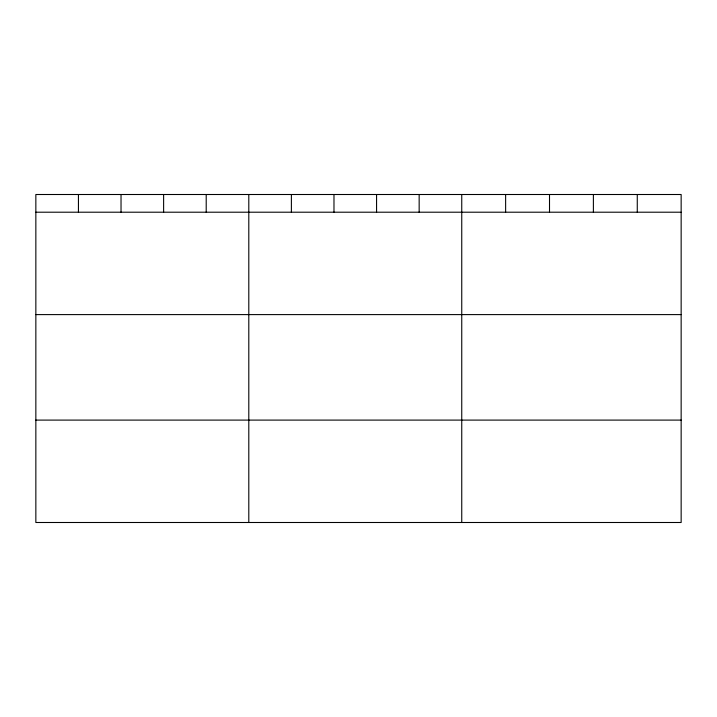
<?xml version="1.0" encoding="UTF-8"?>
<svg xmlns="http://www.w3.org/2000/svg" width="717" height="717" viewBox="0 0 717 717"><rect width="100%" height="100%" fill="white"/><g stroke="black" fill="none" stroke-linecap="round" stroke-linejoin="round"><path stroke-width="1.08" d="M681.15 212.205L681.15 522.496L35.85 522.496L35.85 194.504L681.15 194.504L681.15 212.205L35.85 212.205M35.85 314.602L681.15 314.602M35.85 420.099L681.15 420.099M637.27 194.504L637.27 212.205M593.389 194.504L593.389 212.205M549.509 194.504L549.509 212.205M505.628 194.504L505.628 212.205M461.748 194.504L461.748 522.496M419.158 194.504L419.158 212.205M376.568 194.504L376.568 212.205M333.979 194.504L333.979 212.205M291.389 194.504L291.389 212.205M248.799 194.504L248.799 522.496M206.209 194.504L206.209 212.205M163.619 194.504L163.619 212.205M121.03 194.504L121.03 212.205M78.44 194.504L78.44 212.205"/></g></svg>
